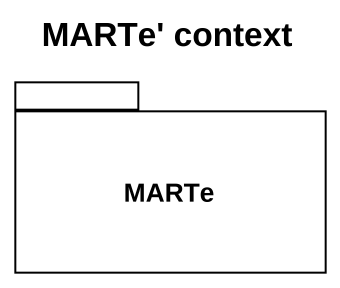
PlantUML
@startuml
title MARTe' context
package MARTe {
}
@enduml
